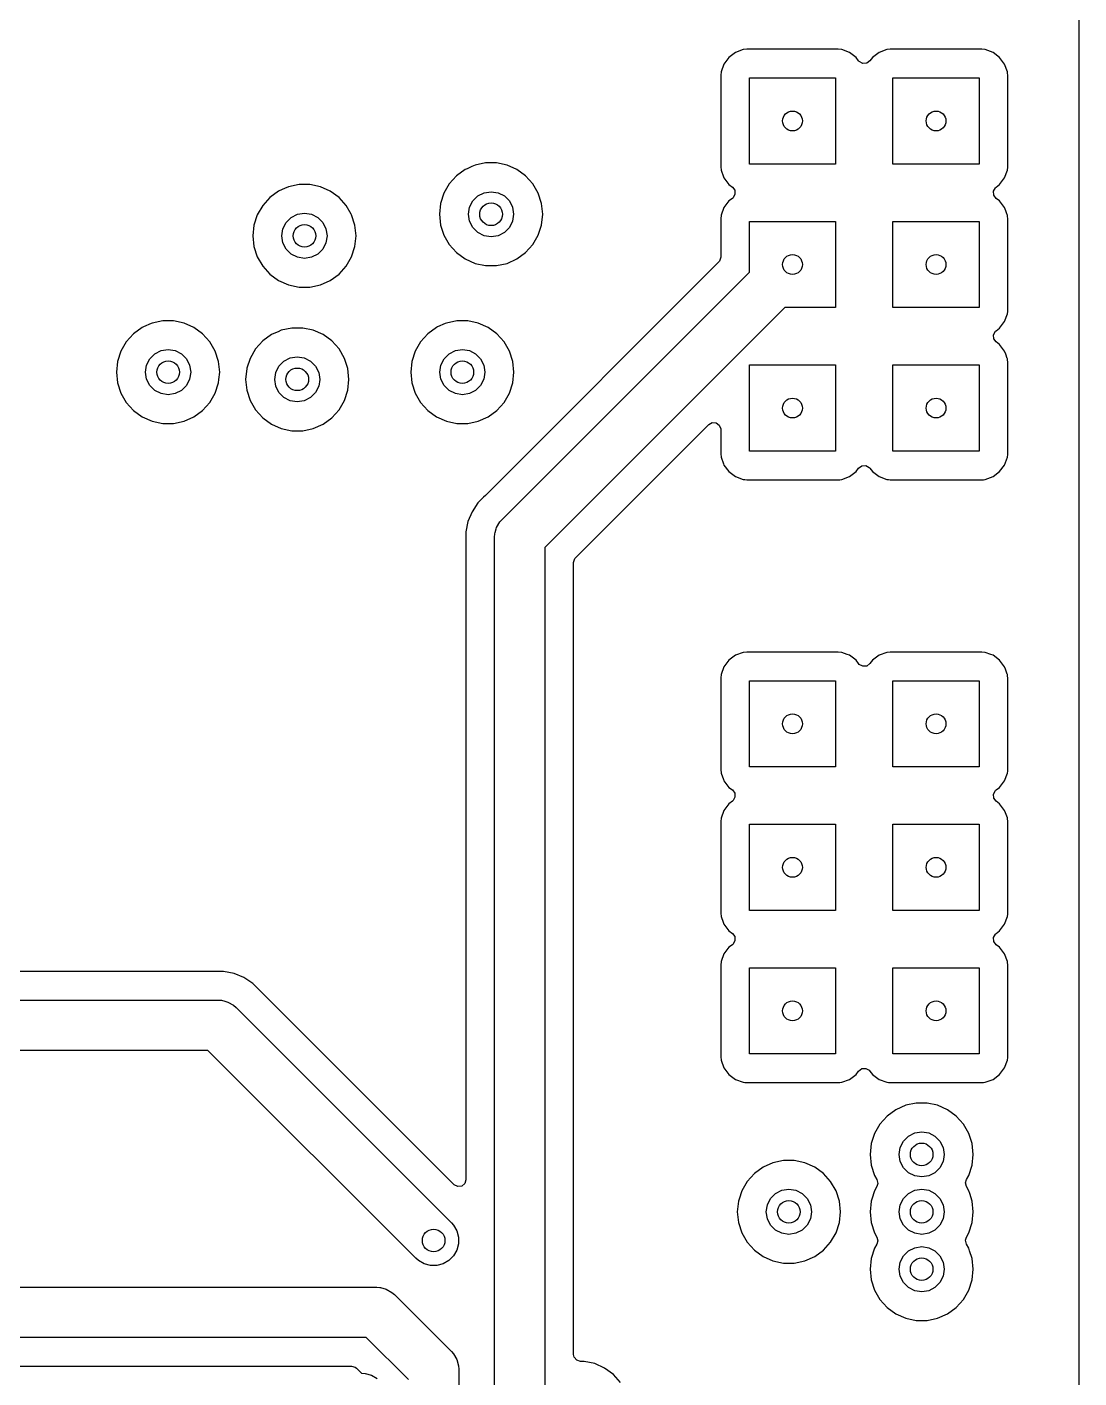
# Model space of a CAD drawing. Extents: x -2.18 to 1.8, y 0.44 to 2.81.
# Drawn here: x 1.067 to 1.8, y 1.269 to 2.21 of the extents above; entities that cross this region are included whole.
import ezdxf

# ---------------------------------------------------------------- set-up
doc = ezdxf.new("R2010")
doc.units = 0
doc.header["$MEASUREMENT"] = 0
doc.layers.add('BLACK', color=7, linetype='CONTINUOUS')

msp = doc.modelspace()

# ---------------------------------------------------------------- linework, layer by layer
at = {"layer": 'BLACK', "linetype": 'CONTINUOUS'}
for p, q in [((1.79959, 2.8097), (1.79959, 0.4403)), ((1.5657, 2.19476), (1.56031, 2.19275)), ((1.56808, 2.19502), (1.5657, 2.19476)), ((1.5657, 2.19476), (1.5657, 2.19476)), ((1.56809, 2.19502), (1.56808, 2.19502)), ((1.63191, 2.19502), (1.56809, 2.19502)), ((1.63192, 2.19502), (1.63191, 2.19502)), ((1.6343, 2.19476), (1.63192, 2.19502)), ((1.63969, 2.19275), (1.6343, 2.19476)), ((1.6657, 2.19476), (1.66031, 2.19275)), ((1.66808, 2.19502), (1.6657, 2.19476)), ((1.6657, 2.19476), (1.6657, 2.19476)), ((1.66809, 2.19502), (1.66808, 2.19502)), ((1.73191, 2.19502), (1.66809, 2.19502)), ((1.73192, 2.19502), (1.73191, 2.19502)), ((1.7343, 2.19476), (1.73192, 2.19502)), ((1.73969, 2.19275), (1.7343, 2.19476)), ((1.55225, 2.18469), (1.55024, 2.1793)), ((1.5557, 2.1893), (1.55225, 2.18469)), ((1.56031, 2.19275), (1.5557, 2.1893)), ((1.6443, 2.1893), (1.63969, 2.19275)), ((1.64609, 2.18691), (1.6443, 2.1893)), ((1.6443, 2.1893), (1.6443, 2.1893)), ((1.6443, 2.1893), (1.6443, 2.1893)), ((1.64655, 2.18638), (1.64609, 2.18691)), ((1.64896, 2.18507), (1.64655, 2.18638)), ((1.65171, 2.18526), (1.64896, 2.18507)), ((1.65391, 2.18691), (1.65171, 2.18526)), ((1.6557, 2.1893), (1.65391, 2.18691)), ((1.66031, 2.19275), (1.6557, 2.1893)), ((1.7443, 2.1893), (1.73969, 2.19275)), ((1.74775, 2.18469), (1.7443, 2.1893)), ((1.74976, 2.1793), (1.74775, 2.18469)), ((1.55024, 2.1793), (1.54998, 2.17692)), ((1.54998, 2.17692), (1.54998, 2.11308)), ((1.55024, 2.1793), (1.55024, 2.1793)), ((1.57, 2.115), (1.57, 2.175)), ((1.57, 2.175), (1.63, 2.175)), ((1.63, 2.175), (1.63, 2.115)), ((1.67, 2.115), (1.67, 2.175)), ((1.67, 2.175), (1.73, 2.175)), ((1.73, 2.175), (1.73, 2.115)), ((1.74987, 2.17832), (1.74976, 2.1793)), ((1.75002, 2.17692), (1.74987, 2.17832)), ((1.75002, 2.17691), (1.75002, 2.17692)), ((1.75002, 2.11309), (1.75002, 2.17691)), ((1.37202, 2.11115), (1.36593, 2.10673)), ((1.37332, 2.11173), (1.37202, 2.11115)), ((1.37668, 2.11322), (1.37332, 2.11173)), ((1.37889, 2.1142), (1.37668, 2.11322)), ((1.38624, 2.11577), (1.37889, 2.1142)), ((1.39376, 2.11577), (1.38624, 2.11577)), ((1.40111, 2.1142), (1.39376, 2.11577)), ((1.40798, 2.11115), (1.40111, 2.1142)), ((1.40111, 2.1142), (1.40111, 2.1142)), ((1.41407, 2.10673), (1.40798, 2.11115)), ((1.54998, 2.11308), (1.55024, 2.1107)), ((1.55024, 2.1107), (1.55024, 2.1107)), ((1.55024, 2.1107), (1.55194, 2.10614)), ((1.63, 2.115), (1.57, 2.115)), ((1.73, 2.115), (1.67, 2.115)), ((1.74775, 2.10531), (1.74976, 2.1107)), ((1.74976, 2.1107), (1.75, 2.11288)), ((1.75, 2.11288), (1.75002, 2.11308)), ((1.75002, 2.11308), (1.75002, 2.11309)), ((1.24889, 2.0992), (1.2461, 2.09796)), ((1.25624, 2.10077), (1.24889, 2.0992)), ((1.26376, 2.10077), (1.25624, 2.10077)), ((1.27111, 2.0992), (1.26376, 2.10077)), ((1.27798, 2.09615), (1.27111, 2.0992)), ((1.27111, 2.0992), (1.27111, 2.0992)), ((1.3609, 2.10114), (1.35714, 2.09463)), ((1.36593, 2.10673), (1.3609, 2.10114)), ((1.4191, 2.10114), (1.41407, 2.10673)), ((1.42286, 2.09463), (1.4191, 2.10114)), ((1.55194, 2.10614), (1.55225, 2.10531)), ((1.55225, 2.10531), (1.5557, 2.1007)), ((1.5557, 2.1007), (1.5557, 2.1007)), ((1.5557, 2.1007), (1.5557, 2.1007)), ((1.5557, 2.1007), (1.55809, 2.09891)), ((1.74191, 2.09891), (1.7443, 2.1007)), ((1.7443, 2.1007), (1.74775, 2.10531)), ((1.23593, 2.09173), (1.2309, 2.08614)), ((1.24202, 2.09615), (1.23593, 2.09173)), ((1.2424, 2.09632), (1.24202, 2.09615)), ((1.2461, 2.09796), (1.2424, 2.09632)), ((1.28407, 2.09173), (1.27798, 2.09615)), ((1.2891, 2.08614), (1.28407, 2.09173)), ((1.35714, 2.09463), (1.35483, 2.0875)), ((1.35714, 2.09463), (1.35714, 2.09463)), ((1.37726, 2.08926), (1.38074, 2.09274)), ((1.38074, 2.09274), (1.38513, 2.09498)), ((1.38513, 2.09498), (1.39, 2.09575)), ((1.39, 2.09575), (1.39487, 2.09498)), ((1.39487, 2.09498), (1.39926, 2.09274)), ((1.39926, 2.09274), (1.40274, 2.08926)), ((1.42518, 2.08748), (1.42286, 2.09463)), ((1.55809, 2.09109), (1.5557, 2.0893)), ((1.55809, 2.09891), (1.55974, 2.09671)), ((1.55862, 2.09155), (1.55809, 2.09109)), ((1.55993, 2.09396), (1.55862, 2.09155)), ((1.55974, 2.09671), (1.55993, 2.09396)), ((1.74007, 2.09604), (1.74138, 2.09845)), ((1.74026, 2.09329), (1.74007, 2.09604)), ((1.74191, 2.09109), (1.74026, 2.09329)), ((1.74138, 2.09845), (1.74191, 2.09891)), ((1.7443, 2.0893), (1.74191, 2.09109)), ((1.2309, 2.08614), (1.22714, 2.07963)), ((1.25513, 2.07998), (1.26, 2.08075)), ((1.26, 2.08075), (1.26487, 2.07998)), ((1.29264, 2.08), (1.2891, 2.08614)), ((1.35482, 2.08748), (1.35404, 2.08)), ((1.35483, 2.0875), (1.35482, 2.08748)), ((1.37425, 2.08), (1.37502, 2.08487)), ((1.37502, 2.08487), (1.37726, 2.08926)), ((1.40274, 2.08926), (1.40498, 2.08487)), ((1.40498, 2.08487), (1.40575, 2.08)), ((1.42596, 2.08), (1.42518, 2.08748)), ((1.55225, 2.08469), (1.55024, 2.0793)), ((1.5557, 2.0893), (1.55225, 2.08469)), ((1.74775, 2.08469), (1.7443, 2.0893)), ((1.74858, 2.08248), (1.74775, 2.08469)), ((1.74964, 2.07963), (1.74858, 2.08248)), ((1.22482, 2.07248), (1.22404, 2.065)), ((1.22714, 2.07963), (1.22482, 2.07248)), ((1.22482, 2.07248), (1.22482, 2.07248)), ((1.22714, 2.07963), (1.22714, 2.07963)), ((1.24502, 2.06987), (1.24726, 2.07426)), ((1.24726, 2.07426), (1.25074, 2.07774)), ((1.25074, 2.07774), (1.25513, 2.07998)), ((1.26487, 2.07998), (1.26926, 2.07774)), ((1.26926, 2.07774), (1.27274, 2.07426)), ((1.27274, 2.07426), (1.27498, 2.06987)), ((1.29286, 2.07963), (1.29264, 2.08)), ((1.29518, 2.07248), (1.29286, 2.07963)), ((1.29596, 2.065), (1.29518, 2.07248)), ((1.35404, 2.08), (1.35482, 2.07252)), ((1.35482, 2.07252), (1.35482, 2.07252)), ((1.35482, 2.07252), (1.35714, 2.06537)), ((1.37502, 2.07513), (1.37425, 2.08)), ((1.37726, 2.07074), (1.37502, 2.07513)), ((1.40498, 2.07513), (1.40274, 2.07074)), ((1.40575, 2.08), (1.40498, 2.07513)), ((1.42286, 2.06537), (1.42518, 2.07252)), ((1.42518, 2.07252), (1.42596, 2.08)), ((1.55024, 2.0793), (1.54998, 2.07692)), ((1.54998, 2.07692), (1.54998, 2.05006)), ((1.55024, 2.0793), (1.55024, 2.0793)), ((1.57, 2.03975), (1.57, 2.075)), ((1.57, 2.075), (1.63, 2.075)), ((1.63, 2.075), (1.63, 2.015)), ((1.67, 2.015), (1.67, 2.075)), ((1.67, 2.075), (1.73, 2.075)), ((1.73, 2.075), (1.73, 2.015)), ((1.74976, 2.0793), (1.74964, 2.07963)), ((1.74983, 2.07866), (1.74976, 2.0793)), ((1.75002, 2.07692), (1.74983, 2.07866)), ((1.75002, 2.07691), (1.75002, 2.07692)), ((1.75002, 2.01309), (1.75002, 2.07691)), ((1.22404, 2.065), (1.22482, 2.05752)), ((1.24425, 2.065), (1.24502, 2.06987)), ((1.24502, 2.06013), (1.24425, 2.065)), ((1.27498, 2.06987), (1.27575, 2.065)), ((1.27575, 2.065), (1.27498, 2.06013)), ((1.29518, 2.05752), (1.29596, 2.065)), ((1.35714, 2.06537), (1.35714, 2.06537)), ((1.35714, 2.06537), (1.3609, 2.05886)), ((1.38074, 2.06726), (1.37726, 2.07074)), ((1.38513, 2.06502), (1.38074, 2.06726)), ((1.39, 2.06425), (1.38513, 2.06502)), ((1.39487, 2.06502), (1.39, 2.06425)), ((1.39926, 2.06726), (1.39487, 2.06502)), ((1.40274, 2.07074), (1.39926, 2.06726)), ((1.4191, 2.05886), (1.42286, 2.06537)), ((1.22482, 2.05752), (1.22482, 2.05752)), ((1.22482, 2.05752), (1.22714, 2.05037)), ((1.24726, 2.05574), (1.24502, 2.06013)), ((1.25074, 2.05226), (1.24726, 2.05574)), ((1.25513, 2.05002), (1.25074, 2.05226)), ((1.26926, 2.05226), (1.26487, 2.05002)), ((1.27274, 2.05574), (1.26926, 2.05226)), ((1.27498, 2.06013), (1.27274, 2.05574)), ((1.29286, 2.05037), (1.29518, 2.05752)), ((1.3609, 2.05886), (1.36593, 2.05327)), ((1.36593, 2.05327), (1.37202, 2.04885)), ((1.40798, 2.04885), (1.41407, 2.05327)), ((1.41407, 2.05327), (1.4191, 2.05886)), ((1.22714, 2.05037), (1.22714, 2.05037)), ((1.22714, 2.05037), (1.2309, 2.04386)), ((1.2309, 2.04386), (1.23593, 2.03827)), ((1.26, 2.04925), (1.25513, 2.05002)), ((1.26487, 2.05002), (1.26, 2.04925)), ((1.28407, 2.03827), (1.2891, 2.04386)), ((1.2891, 2.04386), (1.29286, 2.05037)), ((1.37202, 2.04885), (1.37889, 2.0458)), ((1.37889, 2.0458), (1.38624, 2.04423)), ((1.54855, 2.04661), (1.38608, 1.88414)), ((1.38624, 2.04423), (1.39376, 2.04423)), ((1.39376, 2.04423), (1.40111, 2.0458)), ((1.40111, 2.0458), (1.40798, 2.04885)), ((1.54921, 2.04742), (1.54855, 2.04661)), ((1.54998, 2.05006), (1.54921, 2.04742)), ((1.23593, 2.03827), (1.24202, 2.03385)), ((1.24202, 2.03385), (1.24889, 2.0308)), ((1.27111, 2.0308), (1.27798, 2.03385)), ((1.27798, 2.03385), (1.28407, 2.03827)), ((1.39763, 1.86737), (1.57, 2.03975)), ((1.24889, 2.0308), (1.25624, 2.02923)), ((1.25624, 2.02923), (1.26376, 2.02923)), ((1.26376, 2.02923), (1.27111, 2.0308)), ((1.59475, 2.015), (1.4275, 1.84775)), ((1.63, 2.015), (1.59475, 2.015)), ((1.73, 2.015), (1.67, 2.015)), ((1.16124, 2.00577), (1.15389, 2.0042)), ((1.16876, 2.00577), (1.16124, 2.00577)), ((1.17611, 2.0042), (1.16876, 2.00577)), ((1.36624, 2.00577), (1.35889, 2.0042)), ((1.37376, 2.00577), (1.36624, 2.00577)), ((1.38111, 2.0042), (1.37376, 2.00577)), ((1.7443, 2.0007), (1.74775, 2.00531)), ((1.74775, 2.00531), (1.74976, 2.0107)), ((1.74976, 2.0107), (1.74993, 2.01227)), ((1.74993, 2.01227), (1.75002, 2.01308)), ((1.75002, 2.01308), (1.75002, 2.01309)), ((1.14093, 1.99673), (1.1359, 1.99114)), ((1.14702, 2.00115), (1.14093, 1.99673)), ((1.14779, 2.00149), (1.14702, 2.00115)), ((1.15311, 2.00386), (1.14779, 2.00149)), ((1.15389, 2.0042), (1.15311, 2.00386)), ((1.18298, 2.00115), (1.17611, 2.0042)), ((1.17611, 2.0042), (1.17611, 2.0042)), ((1.18907, 1.99673), (1.18298, 2.00115)), ((1.1941, 1.99114), (1.18907, 1.99673)), ((1.23702, 1.99615), (1.23093, 1.99173)), ((1.2375, 1.99636), (1.23702, 1.99615)), ((1.24165, 1.99821), (1.2375, 1.99636)), ((1.24389, 1.9992), (1.24165, 1.99821)), ((1.25124, 2.00077), (1.24389, 1.9992)), ((1.25876, 2.00077), (1.25124, 2.00077)), ((1.26611, 1.9992), (1.25876, 2.00077)), ((1.27298, 1.99615), (1.26611, 1.9992)), ((1.26611, 1.9992), (1.26611, 1.9992)), ((1.27907, 1.99173), (1.27298, 1.99615)), ((1.34593, 1.99673), (1.3409, 1.99114)), ((1.35202, 2.00115), (1.34593, 1.99673)), ((1.35279, 2.00149), (1.35202, 2.00115)), ((1.35811, 2.00386), (1.35279, 2.00149)), ((1.35889, 2.0042), (1.35811, 2.00386)), ((1.38798, 2.00115), (1.38111, 2.0042)), ((1.38111, 2.0042), (1.38111, 2.0042)), ((1.39407, 1.99673), (1.38798, 2.00115)), ((1.3991, 1.99114), (1.39407, 1.99673)), ((1.74007, 1.99604), (1.74138, 1.99845)), ((1.74026, 1.99329), (1.74007, 1.99604)), ((1.74138, 1.99845), (1.74191, 1.99891)), ((1.74191, 1.99891), (1.7443, 2.0007)), ((1.1359, 1.99114), (1.13214, 1.98463)), ((1.19786, 1.98463), (1.1941, 1.99114)), ((1.2259, 1.98614), (1.22214, 1.97963)), ((1.23093, 1.99173), (1.2259, 1.98614)), ((1.2841, 1.98614), (1.27907, 1.99173)), ((1.28786, 1.97963), (1.2841, 1.98614)), ((1.3409, 1.99114), (1.33714, 1.98463)), ((1.40286, 1.98463), (1.3991, 1.99114)), ((1.74191, 1.99109), (1.74026, 1.99329)), ((1.7443, 1.9893), (1.74191, 1.99109)), ((1.74775, 1.98469), (1.7443, 1.9893)), ((1.12982, 1.97748), (1.12904, 1.97)), ((1.13214, 1.98463), (1.12982, 1.97748)), ((1.12982, 1.97748), (1.12982, 1.97748)), ((1.13214, 1.98463), (1.13214, 1.98463)), ((1.15002, 1.97487), (1.15226, 1.97926)), ((1.15226, 1.97926), (1.15574, 1.98274)), ((1.15574, 1.98274), (1.16013, 1.98498)), ((1.16013, 1.98498), (1.165, 1.98575)), ((1.165, 1.98575), (1.16987, 1.98498)), ((1.16987, 1.98498), (1.17426, 1.98274)), ((1.17426, 1.98274), (1.17774, 1.97926)), ((1.17774, 1.97926), (1.17998, 1.97487)), ((1.20018, 1.97748), (1.19786, 1.98463)), ((1.20096, 1.97), (1.20018, 1.97748)), ((1.22214, 1.97963), (1.21996, 1.9729)), ((1.22214, 1.97963), (1.22214, 1.97963)), ((1.24226, 1.97426), (1.24574, 1.97774)), ((1.24574, 1.97774), (1.25013, 1.97998)), ((1.25013, 1.97998), (1.255, 1.98075)), ((1.255, 1.98075), (1.25987, 1.97998)), ((1.25987, 1.97998), (1.26426, 1.97774)), ((1.26426, 1.97774), (1.26774, 1.97426)), ((1.29018, 1.97248), (1.28786, 1.97963)), ((1.33482, 1.97748), (1.33404, 1.97)), ((1.33714, 1.98463), (1.33482, 1.97748)), ((1.33482, 1.97748), (1.33482, 1.97748)), ((1.33714, 1.98463), (1.33714, 1.98463)), ((1.35502, 1.97487), (1.35726, 1.97926)), ((1.35726, 1.97926), (1.36074, 1.98274)), ((1.36074, 1.98274), (1.36513, 1.98498)), ((1.36513, 1.98498), (1.37, 1.98575)), ((1.37, 1.98575), (1.37487, 1.98498)), ((1.37487, 1.98498), (1.37926, 1.98274)), ((1.37926, 1.98274), (1.38274, 1.97926)), ((1.38274, 1.97926), (1.38498, 1.97487)), ((1.40518, 1.97748), (1.40286, 1.98463)), ((1.40596, 1.97), (1.40518, 1.97748)), ((1.74858, 1.98248), (1.74775, 1.98469)), ((1.74964, 1.97963), (1.74858, 1.98248)), ((1.74976, 1.9793), (1.74964, 1.97963)), ((1.74983, 1.97865), (1.74976, 1.9793)), ((1.75002, 1.97692), (1.74983, 1.97865)), ((1.75002, 1.97691), (1.75002, 1.97692)), ((1.75002, 1.91309), (1.75002, 1.97691)), ((1.12904, 1.97), (1.12982, 1.96252)), ((1.14925, 1.97), (1.15002, 1.97487)), ((1.15002, 1.96513), (1.14925, 1.97)), ((1.17998, 1.97487), (1.18075, 1.97)), ((1.18075, 1.97), (1.17998, 1.96513)), ((1.20044, 1.965), (1.20096, 1.97)), ((1.21982, 1.97248), (1.21904, 1.965)), ((1.21996, 1.9729), (1.21982, 1.97248)), ((1.23925, 1.965), (1.24002, 1.96987)), ((1.24002, 1.96987), (1.24226, 1.97426)), ((1.26774, 1.97426), (1.26998, 1.96987)), ((1.26998, 1.96987), (1.27075, 1.965)), ((1.29044, 1.97), (1.29018, 1.97248)), ((1.29096, 1.965), (1.29044, 1.97)), ((1.33404, 1.97), (1.33482, 1.96252)), ((1.35425, 1.97), (1.35502, 1.97487)), ((1.35502, 1.96513), (1.35425, 1.97)), ((1.38498, 1.97487), (1.38575, 1.97)), ((1.38575, 1.97), (1.38498, 1.96513)), ((1.40518, 1.96252), (1.40596, 1.97)), ((1.57, 1.915), (1.57, 1.975)), ((1.57, 1.975), (1.63, 1.975)), ((1.63, 1.975), (1.63, 1.915)), ((1.67, 1.915), (1.67, 1.975)), ((1.67, 1.975), (1.73, 1.975)), ((1.73, 1.975), (1.73, 1.915)), ((1.12982, 1.96252), (1.12982, 1.96252)), ((1.12982, 1.96252), (1.13214, 1.95537)), ((1.15226, 1.96074), (1.15002, 1.96513)), ((1.15574, 1.95726), (1.15226, 1.96074)), ((1.17774, 1.96074), (1.17426, 1.95726)), ((1.17998, 1.96513), (1.17774, 1.96074)), ((1.19786, 1.95537), (1.20018, 1.96252)), ((1.20018, 1.96252), (1.20044, 1.965)), ((1.21904, 1.965), (1.21982, 1.95752)), ((1.24002, 1.96013), (1.23925, 1.965)), ((1.24226, 1.95574), (1.24002, 1.96013)), ((1.26998, 1.96013), (1.26774, 1.95574)), ((1.27075, 1.965), (1.26998, 1.96013)), ((1.29018, 1.95752), (1.29096, 1.965)), ((1.33482, 1.96252), (1.33482, 1.96252)), ((1.33482, 1.96252), (1.33714, 1.95537)), ((1.35726, 1.96074), (1.35502, 1.96513)), ((1.36074, 1.95726), (1.35726, 1.96074)), ((1.38274, 1.96074), (1.37926, 1.95726)), ((1.38498, 1.96513), (1.38274, 1.96074)), ((1.40286, 1.95537), (1.40518, 1.96252)), ((1.13214, 1.95537), (1.13214, 1.95537)), ((1.13214, 1.95537), (1.1359, 1.94886)), ((1.1359, 1.94886), (1.14093, 1.94327)), ((1.16013, 1.95502), (1.15574, 1.95726)), ((1.165, 1.95425), (1.16013, 1.95502)), ((1.16987, 1.95502), (1.165, 1.95425)), ((1.17426, 1.95726), (1.16987, 1.95502)), ((1.18907, 1.94327), (1.1941, 1.94886)), ((1.1941, 1.94886), (1.19786, 1.95537)), ((1.21982, 1.95752), (1.21982, 1.95752)), ((1.21982, 1.95752), (1.22214, 1.95037)), ((1.22214, 1.95037), (1.22214, 1.95037)), ((1.22214, 1.95037), (1.2259, 1.94386)), ((1.24574, 1.95226), (1.24226, 1.95574)), ((1.25013, 1.95002), (1.24574, 1.95226)), ((1.255, 1.94925), (1.25013, 1.95002)), ((1.25987, 1.95002), (1.255, 1.94925)), ((1.26426, 1.95226), (1.25987, 1.95002)), ((1.26774, 1.95574), (1.26426, 1.95226)), ((1.2841, 1.94386), (1.28786, 1.95037)), ((1.28786, 1.95037), (1.29018, 1.95752)), ((1.33714, 1.95537), (1.33714, 1.95537)), ((1.33714, 1.95537), (1.3409, 1.94886)), ((1.3409, 1.94886), (1.34593, 1.94327)), ((1.36513, 1.95502), (1.36074, 1.95726)), ((1.37, 1.95425), (1.36513, 1.95502)), ((1.37487, 1.95502), (1.37, 1.95425)), ((1.37926, 1.95726), (1.37487, 1.95502)), ((1.39407, 1.94327), (1.3991, 1.94886)), ((1.3991, 1.94886), (1.40286, 1.95537)), ((1.14093, 1.94327), (1.14702, 1.93885)), ((1.18298, 1.93885), (1.18907, 1.94327)), ((1.2259, 1.94386), (1.23093, 1.93827)), ((1.27907, 1.93827), (1.2841, 1.94386)), ((1.34593, 1.94327), (1.35202, 1.93885)), ((1.38798, 1.93885), (1.39407, 1.94327)), ((1.14702, 1.93885), (1.15389, 1.9358)), ((1.15389, 1.9358), (1.16124, 1.93423)), ((1.16124, 1.93423), (1.16876, 1.93423)), ((1.16876, 1.93423), (1.17611, 1.9358)), ((1.17611, 1.9358), (1.18298, 1.93885)), ((1.23093, 1.93827), (1.23702, 1.93385)), ((1.23702, 1.93385), (1.24389, 1.9308)), ((1.24389, 1.9308), (1.25124, 1.92923)), ((1.25876, 1.92923), (1.26611, 1.9308)), ((1.26611, 1.9308), (1.27298, 1.93385)), ((1.27298, 1.93385), (1.27907, 1.93827)), ((1.35202, 1.93885), (1.35889, 1.9358)), ((1.35889, 1.9358), (1.36624, 1.93423)), ((1.36624, 1.93423), (1.37376, 1.93423)), ((1.37376, 1.93423), (1.38111, 1.9358)), ((1.38111, 1.9358), (1.38798, 1.93885)), ((1.44895, 1.84089), (1.54165, 1.93359)), ((1.54165, 1.93359), (1.54406, 1.9349)), ((1.54406, 1.9349), (1.5468, 1.93471)), ((1.5468, 1.93471), (1.54901, 1.93306)), ((1.54901, 1.93306), (1.54997, 1.93048)), ((1.54997, 1.93048), (1.54998, 1.93013)), ((1.54998, 1.93013), (1.54998, 1.91308)), ((1.25124, 1.92923), (1.25876, 1.92923)), ((1.54998, 1.91308), (1.55024, 1.9107)), ((1.63, 1.915), (1.57, 1.915)), ((1.73, 1.915), (1.67, 1.915)), ((1.74976, 1.9107), (1.74996, 1.91256)), ((1.74996, 1.91256), (1.75002, 1.91308)), ((1.75002, 1.91308), (1.75002, 1.91309)), ((1.55024, 1.9107), (1.55024, 1.9107)), ((1.55024, 1.9107), (1.55194, 1.90614)), ((1.55194, 1.90614), (1.55225, 1.90531)), ((1.55225, 1.90531), (1.5557, 1.9007)), ((1.6443, 1.9007), (1.64609, 1.90309)), ((1.64609, 1.90309), (1.64829, 1.90474)), ((1.64829, 1.90474), (1.65104, 1.90493)), ((1.65104, 1.90493), (1.65345, 1.90362)), ((1.65345, 1.90362), (1.65391, 1.90309)), ((1.65391, 1.90309), (1.6557, 1.9007)), ((1.7443, 1.9007), (1.74775, 1.90531)), ((1.74775, 1.90531), (1.74976, 1.9107)), ((1.5557, 1.9007), (1.56031, 1.89725)), ((1.56031, 1.89725), (1.5657, 1.89524)), ((1.5657, 1.89524), (1.56677, 1.89512)), ((1.56677, 1.89512), (1.56808, 1.89498)), ((1.56808, 1.89498), (1.56809, 1.89498)), ((1.56809, 1.89498), (1.63191, 1.89498)), ((1.63191, 1.89498), (1.63192, 1.89498)), ((1.63192, 1.89498), (1.63298, 1.89509)), ((1.63298, 1.89509), (1.6343, 1.89524)), ((1.6343, 1.89524), (1.63969, 1.89725)), ((1.63969, 1.89725), (1.6443, 1.9007)), ((1.6557, 1.9007), (1.66031, 1.89725)), ((1.66031, 1.89725), (1.6657, 1.89524)), ((1.6657, 1.89524), (1.66677, 1.89512)), ((1.66677, 1.89512), (1.66808, 1.89498)), ((1.66808, 1.89498), (1.66809, 1.89498)), ((1.66809, 1.89498), (1.73191, 1.89498)), ((1.73191, 1.89498), (1.73192, 1.89498)), ((1.73192, 1.89498), (1.73298, 1.89509)), ((1.73298, 1.89509), (1.7343, 1.89524)), ((1.7343, 1.89524), (1.73969, 1.89725)), ((1.73969, 1.89725), (1.7443, 1.9007)), ((1.38475, 1.88281), (1.38086, 1.87892)), ((1.38608, 1.88414), (1.38475, 1.88281)), ((1.38086, 1.87892), (1.37675, 1.87277)), ((1.37392, 1.86594), (1.37248, 1.8587)), ((1.37675, 1.87277), (1.37392, 1.86594)), ((1.37392, 1.86594), (1.37392, 1.86594)), ((1.37675, 1.87277), (1.37675, 1.87277)), ((1.39383, 1.8617), (1.39612, 1.86565)), ((1.39612, 1.86565), (1.39763, 1.86737)), ((1.39612, 1.86565), (1.39612, 1.86565)), ((1.37248, 1.8587), (1.37248, 1.40737)), ((1.3925, 1.855), (1.39265, 1.85728)), ((1.3925, 0.60225), (1.3925, 1.855)), ((1.39265, 1.85728), (1.39291, 1.85827)), ((1.39291, 1.85827), (1.39359, 1.8608)), ((1.39359, 1.8608), (1.39383, 1.8617)), ((1.4275, 1.84775), (1.4275, 0.595)), ((1.44752, 1.83744), (1.44829, 1.84008)), ((1.44752, 1.75692), (1.44752, 1.83744)), ((1.44829, 1.84008), (1.44895, 1.84089)), ((1.56031, 1.77275), (1.5557, 1.7693)), ((1.5657, 1.77476), (1.56031, 1.77275)), ((1.56808, 1.77502), (1.5657, 1.77476)), ((1.5657, 1.77476), (1.5657, 1.77476)), ((1.56809, 1.77502), (1.56808, 1.77502)), ((1.63191, 1.77502), (1.56809, 1.77502)), ((1.63192, 1.77502), (1.63191, 1.77502)), ((1.6343, 1.77476), (1.63192, 1.77502)), ((1.6381, 1.77334), (1.6343, 1.77476)), ((1.63969, 1.77275), (1.6381, 1.77334)), ((1.6443, 1.7693), (1.63969, 1.77275)), ((1.66031, 1.77275), (1.6557, 1.7693)), ((1.6657, 1.77476), (1.66031, 1.77275)), ((1.66808, 1.77502), (1.6657, 1.77476)), ((1.6657, 1.77476), (1.6657, 1.77476)), ((1.66809, 1.77502), (1.66808, 1.77502)), ((1.73191, 1.77502), (1.66809, 1.77502)), ((1.73192, 1.77502), (1.73191, 1.77502)), ((1.7343, 1.77476), (1.73192, 1.77502)), ((1.7381, 1.77334), (1.7343, 1.77476)), ((1.73969, 1.77275), (1.7381, 1.77334)), ((1.7443, 1.7693), (1.73969, 1.77275)), ((1.55225, 1.76469), (1.55024, 1.7593)), ((1.5557, 1.7693), (1.55225, 1.76469)), ((1.64609, 1.76691), (1.6443, 1.7693)), ((1.6443, 1.7693), (1.6443, 1.7693)), ((1.6443, 1.7693), (1.6443, 1.7693)), ((1.64655, 1.76638), (1.64609, 1.76691)), ((1.64896, 1.76507), (1.64655, 1.76638)), ((1.65171, 1.76526), (1.64896, 1.76507)), ((1.65391, 1.76691), (1.65171, 1.76526)), ((1.6557, 1.7693), (1.65391, 1.76691)), ((1.74775, 1.76469), (1.7443, 1.7693)), ((1.74838, 1.763), (1.74775, 1.76469)), ((1.74964, 1.75963), (1.74838, 1.763)), ((1.44752, 1.425), (1.44752, 1.75692)), ((1.55024, 1.7593), (1.54998, 1.75692)), ((1.54998, 1.75692), (1.54998, 1.69308)), ((1.55024, 1.7593), (1.55024, 1.7593)), ((1.57, 1.695), (1.57, 1.755)), ((1.57, 1.755), (1.63, 1.755)), ((1.63, 1.755), (1.63, 1.695)), ((1.67, 1.695), (1.67, 1.755)), ((1.67, 1.755), (1.73, 1.755)), ((1.73, 1.755), (1.73, 1.695)), ((1.74976, 1.7593), (1.74964, 1.75963)), ((1.74989, 1.75814), (1.74976, 1.7593)), ((1.75002, 1.75692), (1.74989, 1.75814)), ((1.75002, 1.75691), (1.75002, 1.75692)), ((1.75002, 1.69309), (1.75002, 1.75691)), ((1.63, 1.695), (1.57, 1.695)), ((1.73, 1.695), (1.67, 1.695)), ((1.54998, 1.69308), (1.55024, 1.6907)), ((1.55024, 1.6907), (1.55024, 1.6907)), ((1.55024, 1.6907), (1.55194, 1.68614)), ((1.55194, 1.68614), (1.55225, 1.68531)), ((1.55225, 1.68531), (1.5557, 1.6807)), ((1.7443, 1.6807), (1.74775, 1.68531)), ((1.74775, 1.68531), (1.74976, 1.6907)), ((1.74976, 1.6907), (1.74991, 1.69202)), ((1.74991, 1.69202), (1.75002, 1.69308)), ((1.75002, 1.69308), (1.75002, 1.69309)), ((1.5557, 1.6807), (1.5557, 1.6807)), ((1.5557, 1.6807), (1.5557, 1.6807)), ((1.5557, 1.6807), (1.55809, 1.67891)), ((1.55809, 1.67891), (1.55974, 1.67671)), ((1.55974, 1.67671), (1.55993, 1.67396)), ((1.74007, 1.67604), (1.74138, 1.67845)), ((1.74026, 1.67329), (1.74007, 1.67604)), ((1.74138, 1.67845), (1.74191, 1.67891)), ((1.74191, 1.67891), (1.7443, 1.6807)), ((1.5557, 1.6693), (1.55225, 1.66469)), ((1.55809, 1.67109), (1.5557, 1.6693)), ((1.55862, 1.67155), (1.55809, 1.67109)), ((1.55993, 1.67396), (1.55862, 1.67155)), ((1.74191, 1.67109), (1.74026, 1.67329)), ((1.7443, 1.6693), (1.74191, 1.67109)), ((1.74775, 1.66469), (1.7443, 1.6693)), ((1.55024, 1.6593), (1.54998, 1.65692)), ((1.54998, 1.65692), (1.54998, 1.59308)), ((1.55225, 1.66469), (1.55024, 1.6593)), ((1.55024, 1.6593), (1.55024, 1.6593)), ((1.74838, 1.66301), (1.74775, 1.66469)), ((1.74969, 1.6595), (1.74838, 1.66301)), ((1.74976, 1.6593), (1.74969, 1.6595)), ((1.7498, 1.65893), (1.74976, 1.6593)), ((1.75002, 1.65692), (1.7498, 1.65893)), ((1.75002, 1.65691), (1.75002, 1.65692)), ((1.75002, 1.59309), (1.75002, 1.65691)), ((1.57, 1.595), (1.57, 1.655)), ((1.57, 1.655), (1.63, 1.655)), ((1.63, 1.655), (1.63, 1.595)), ((1.67, 1.595), (1.67, 1.655)), ((1.67, 1.655), (1.73, 1.655)), ((1.73, 1.655), (1.73, 1.595)), ((1.54998, 1.59308), (1.55024, 1.5907)), ((1.63, 1.595), (1.57, 1.595)), ((1.73, 1.595), (1.67, 1.595)), ((1.74976, 1.5907), (1.74995, 1.59248)), ((1.74995, 1.59248), (1.75002, 1.59308)), ((1.75002, 1.59308), (1.75002, 1.59309)), ((1.55024, 1.5907), (1.55024, 1.5907)), ((1.55024, 1.5907), (1.55172, 1.58672)), ((1.55172, 1.58672), (1.55225, 1.58531)), ((1.55225, 1.58531), (1.5557, 1.5807)), ((1.7443, 1.5807), (1.74775, 1.58531)), ((1.74775, 1.58531), (1.74976, 1.5907)), ((1.5557, 1.5807), (1.5557, 1.5807)), ((1.5557, 1.5807), (1.5557, 1.5807)), ((1.5557, 1.5807), (1.55809, 1.57891)), ((1.55809, 1.57891), (1.55974, 1.57671)), ((1.55993, 1.57396), (1.55862, 1.57155)), ((1.55974, 1.57671), (1.55993, 1.57396)), ((1.74007, 1.57604), (1.74138, 1.57845)), ((1.74026, 1.57329), (1.74007, 1.57604)), ((1.74191, 1.57109), (1.74026, 1.57329)), ((1.74138, 1.57845), (1.74191, 1.57891)), ((1.74191, 1.57891), (1.7443, 1.5807)), ((1.55225, 1.56469), (1.55024, 1.5593)), ((1.5557, 1.5693), (1.55225, 1.56469)), ((1.55809, 1.57109), (1.5557, 1.5693)), ((1.55862, 1.57155), (1.55809, 1.57109)), ((1.7443, 1.5693), (1.74191, 1.57109)), ((1.74775, 1.56469), (1.7443, 1.5693)), ((1.74976, 1.5593), (1.74775, 1.56469)), ((1.55024, 1.5593), (1.54998, 1.55692)), ((1.54998, 1.55692), (1.54998, 1.49308)), ((1.55024, 1.5593), (1.55024, 1.5593)), ((1.57, 1.495), (1.57, 1.555)), ((1.57, 1.555), (1.63, 1.555)), ((1.63, 1.555), (1.63, 1.495)), ((1.67, 1.495), (1.67, 1.555)), ((1.67, 1.555), (1.73, 1.555)), ((1.73, 1.555), (1.73, 1.495)), ((1.74981, 1.55886), (1.74976, 1.5593)), ((1.75002, 1.55692), (1.74981, 1.55886)), ((1.75002, 1.55691), (1.75002, 1.55692)), ((1.75002, 1.49309), (1.75002, 1.55691)), ((1.2037, 1.55252), (0.97172, 1.55252)), ((1.21094, 1.55108), (1.2037, 1.55252)), ((1.2037, 1.55252), (1.2037, 1.55252)), ((1.21777, 1.54825), (1.21094, 1.55108)), ((1.21094, 1.55108), (1.21094, 1.55108)), ((1.22392, 1.54414), (1.21777, 1.54825)), ((1.21777, 1.54825), (1.21777, 1.54825)), ((1.36415, 1.40391), (1.22392, 1.54414)), ((1.22392, 1.54414), (1.22392, 1.54414)), ((0.83917, 1.5325), (1.2, 1.5325)), ((1.2, 1.5325), (1.20228, 1.53235)), ((1.20228, 1.53235), (1.20228, 1.53235)), ((1.20228, 1.53235), (1.20449, 1.53176)), ((1.20449, 1.53176), (1.2067, 1.53117)), ((1.2067, 1.53117), (1.21065, 1.52888)), ((1.21065, 1.52888), (1.21065, 1.52888)), ((1.21065, 1.52888), (1.21237, 1.52737)), ((1.21237, 1.52737), (1.36237, 1.37737)), ((1.19275, 1.4975), (0.83192, 1.4975)), ((1.33763, 1.35263), (1.19275, 1.4975)), ((1.54998, 1.49308), (1.55024, 1.4907)), ((1.55024, 1.4907), (1.55024, 1.4907)), ((1.55024, 1.4907), (1.55225, 1.48531)), ((1.63, 1.495), (1.57, 1.495)), ((1.73, 1.495), (1.67, 1.495)), ((1.74775, 1.48531), (1.74976, 1.4907)), ((1.74976, 1.4907), (1.74995, 1.49248)), ((1.74995, 1.49248), (1.75002, 1.49308)), ((1.75002, 1.49308), (1.75002, 1.49309)), ((1.55225, 1.48531), (1.5557, 1.4807)), ((1.5557, 1.4807), (1.56031, 1.47725)), ((1.63969, 1.47725), (1.6443, 1.4807)), ((1.6443, 1.4807), (1.64609, 1.48309)), ((1.64609, 1.48309), (1.64829, 1.48474)), ((1.64829, 1.48474), (1.65104, 1.48493)), ((1.65104, 1.48493), (1.65345, 1.48362)), ((1.65345, 1.48362), (1.65391, 1.48309)), ((1.65391, 1.48309), (1.6557, 1.4807)), ((1.6557, 1.4807), (1.66031, 1.47725)), ((1.73969, 1.47725), (1.7443, 1.4807)), ((1.7443, 1.4807), (1.74775, 1.48531)), ((1.56031, 1.47725), (1.5657, 1.47524)), ((1.5657, 1.47524), (1.56677, 1.47512)), ((1.56677, 1.47512), (1.56808, 1.47498)), ((1.56808, 1.47498), (1.56809, 1.47498)), ((1.56809, 1.47498), (1.63191, 1.47498)), ((1.63191, 1.47498), (1.63192, 1.47498)), ((1.63192, 1.47498), (1.63298, 1.47509)), ((1.63298, 1.47509), (1.6343, 1.47524)), ((1.6343, 1.47524), (1.63969, 1.47725)), ((1.66031, 1.47725), (1.6657, 1.47524)), ((1.6657, 1.47524), (1.66677, 1.47512)), ((1.66677, 1.47512), (1.66808, 1.47498)), ((1.66808, 1.47498), (1.66809, 1.47498)), ((1.66809, 1.47498), (1.73191, 1.47498)), ((1.73191, 1.47498), (1.73192, 1.47498)), ((1.73192, 1.47498), (1.73298, 1.47509)), ((1.73298, 1.47509), (1.7343, 1.47524)), ((1.7343, 1.47524), (1.73969, 1.47725)), ((1.67889, 1.4592), (1.67202, 1.45615)), ((1.68624, 1.46077), (1.67889, 1.4592)), ((1.69376, 1.46077), (1.68624, 1.46077)), ((1.70111, 1.4592), (1.69376, 1.46077)), ((1.70798, 1.45615), (1.70111, 1.4592)), ((1.70111, 1.4592), (1.70111, 1.4592)), ((1.66593, 1.45173), (1.6609, 1.44614)), ((1.67202, 1.45615), (1.66593, 1.45173)), ((1.71407, 1.45173), (1.70798, 1.45615)), ((1.7191, 1.44614), (1.71407, 1.45173)), ((1.6609, 1.44614), (1.65714, 1.43963)), ((1.68513, 1.43998), (1.69, 1.44075)), ((1.69, 1.44075), (1.69487, 1.43998)), ((1.72286, 1.43963), (1.7191, 1.44614)), ((1.65482, 1.43248), (1.65404, 1.425)), ((1.65714, 1.43963), (1.65482, 1.43248)), ((1.65482, 1.43248), (1.65482, 1.43248)), ((1.65714, 1.43963), (1.65714, 1.43963)), ((1.67502, 1.42987), (1.67726, 1.43426)), ((1.67726, 1.43426), (1.68074, 1.43774)), ((1.68074, 1.43774), (1.68513, 1.43998)), ((1.69487, 1.43998), (1.69926, 1.43774)), ((1.69926, 1.43774), (1.70274, 1.43426)), ((1.70274, 1.43426), (1.70498, 1.42987)), ((1.72518, 1.43248), (1.72286, 1.43963)), ((1.72596, 1.425), (1.72518, 1.43248)), ((1.44752, 1.385), (1.44752, 1.425)), ((1.65404, 1.425), (1.65482, 1.41752)), ((1.67425, 1.425), (1.67502, 1.42987)), ((1.67502, 1.42013), (1.67425, 1.425)), ((1.70498, 1.42987), (1.70575, 1.425)), ((1.70575, 1.425), (1.70498, 1.42013)), ((1.72518, 1.41752), (1.72596, 1.425)), ((1.5795, 1.41615), (1.57342, 1.41173)), ((1.58637, 1.4192), (1.5795, 1.41615)), ((1.59372, 1.42077), (1.58637, 1.4192)), ((1.60124, 1.42077), (1.59372, 1.42077)), ((1.60859, 1.4192), (1.60124, 1.42077)), ((1.61546, 1.41615), (1.60859, 1.4192)), ((1.60859, 1.4192), (1.60859, 1.4192)), ((1.62155, 1.41173), (1.61546, 1.41615)), ((1.65482, 1.41752), (1.65482, 1.41752)), ((1.65482, 1.41752), (1.65714, 1.41037)), ((1.67726, 1.41574), (1.67502, 1.42013)), ((1.68074, 1.41226), (1.67726, 1.41574)), ((1.68513, 1.41002), (1.68074, 1.41226)), ((1.69926, 1.41226), (1.69487, 1.41002)), ((1.70274, 1.41574), (1.69926, 1.41226)), ((1.70498, 1.42013), (1.70274, 1.41574)), ((1.72286, 1.41037), (1.72518, 1.41752)), ((1.3644, 1.40368), (1.36415, 1.40391)), ((1.3669, 1.40253), (1.3644, 1.40368)), ((1.36963, 1.40293), (1.3669, 1.40253)), ((1.37171, 1.40473), (1.36963, 1.40293)), ((1.37248, 1.40737), (1.37171, 1.40473)), ((1.56838, 1.40614), (1.56462, 1.39963)), ((1.57342, 1.41173), (1.56838, 1.40614)), ((1.62658, 1.40614), (1.62155, 1.41173)), ((1.63034, 1.39963), (1.62658, 1.40614)), ((1.65714, 1.41037), (1.65714, 1.41037)), ((1.65714, 1.41037), (1.65884, 1.40744)), ((1.65884, 1.40256), (1.65714, 1.39963)), ((1.65884, 1.40744), (1.65949, 1.40477)), ((1.65949, 1.40477), (1.65884, 1.40256)), ((1.69, 1.40925), (1.68513, 1.41002)), ((1.69487, 1.41002), (1.69, 1.40925)), ((1.72051, 1.40523), (1.72116, 1.40744)), ((1.72116, 1.40256), (1.72051, 1.40523)), ((1.72116, 1.40744), (1.72286, 1.41037)), ((1.72286, 1.39963), (1.72116, 1.40256)), ((1.56275, 1.39385), (1.5623, 1.39248)), ((1.56462, 1.39963), (1.56275, 1.39385)), ((1.56462, 1.39963), (1.56462, 1.39963)), ((1.5825, 1.38987), (1.58474, 1.39426)), ((1.58474, 1.39426), (1.58822, 1.39774)), ((1.58822, 1.39774), (1.59261, 1.39998)), ((1.59261, 1.39998), (1.59748, 1.40075)), ((1.59748, 1.40075), (1.60235, 1.39998)), ((1.60235, 1.39998), (1.60674, 1.39774)), ((1.60674, 1.39774), (1.61022, 1.39426)), ((1.61022, 1.39426), (1.61246, 1.38987)), ((1.63266, 1.39248), (1.63034, 1.39963)), ((1.65527, 1.39385), (1.65482, 1.39248)), ((1.65714, 1.39963), (1.65527, 1.39385)), ((1.65714, 1.39963), (1.65714, 1.39963)), ((1.67502, 1.38987), (1.67726, 1.39426)), ((1.67726, 1.39426), (1.68074, 1.39774)), ((1.68074, 1.39774), (1.68513, 1.39998)), ((1.68513, 1.39998), (1.69, 1.40075)), ((1.69, 1.40075), (1.69487, 1.39998)), ((1.69487, 1.39998), (1.69926, 1.39774)), ((1.69926, 1.39774), (1.70274, 1.39426)), ((1.70274, 1.39426), (1.70498, 1.38987)), ((1.7235, 1.39764), (1.72286, 1.39963)), ((1.72286, 1.39963), (1.72286, 1.39963)), ((1.72518, 1.39248), (1.7235, 1.39764)), ((1.44752, 1.28565), (1.44752, 1.385)), ((1.5623, 1.39248), (1.56152, 1.385)), ((1.56152, 1.385), (1.5623, 1.37752)), ((1.58173, 1.385), (1.5825, 1.38987)), ((1.5825, 1.38013), (1.58173, 1.385)), ((1.61246, 1.38987), (1.61323, 1.385)), ((1.61323, 1.385), (1.61246, 1.38013)), ((1.63345, 1.385), (1.63266, 1.39248)), ((1.63266, 1.37752), (1.63345, 1.385)), ((1.65482, 1.39248), (1.65404, 1.385)), ((1.65404, 1.385), (1.65482, 1.37752)), ((1.67425, 1.385), (1.67502, 1.38987)), ((1.67502, 1.38013), (1.67425, 1.385)), ((1.70498, 1.38987), (1.70575, 1.385)), ((1.70575, 1.385), (1.70498, 1.38013)), ((1.72596, 1.385), (1.72518, 1.39248)), ((1.72518, 1.37752), (1.72596, 1.385)), ((1.36237, 1.37737), (1.36388, 1.37565)), ((1.36388, 1.37565), (1.36617, 1.3717)), ((1.5623, 1.37752), (1.5623, 1.37752)), ((1.5623, 1.37752), (1.56462, 1.37037)), ((1.58474, 1.37574), (1.5825, 1.38013)), ((1.58822, 1.37226), (1.58474, 1.37574)), ((1.61022, 1.37574), (1.60674, 1.37226)), ((1.61246, 1.38013), (1.61022, 1.37574)), ((1.63034, 1.37037), (1.63266, 1.37752)), ((1.65482, 1.37752), (1.65482, 1.37752)), ((1.65482, 1.37752), (1.65714, 1.37037)), ((1.67726, 1.37574), (1.67502, 1.38013)), ((1.68074, 1.37226), (1.67726, 1.37574)), ((1.70274, 1.37574), (1.69926, 1.37226)), ((1.70498, 1.38013), (1.70274, 1.37574)), ((1.72286, 1.37037), (1.72518, 1.37752)), ((1.36617, 1.3717), (1.36735, 1.36728)), ((1.36735, 1.36728), (1.36735, 1.36272)), ((1.56462, 1.37037), (1.56462, 1.37037)), ((1.56462, 1.37037), (1.56462, 1.37037)), ((1.56462, 1.37037), (1.56838, 1.36386)), ((1.59261, 1.37002), (1.58822, 1.37226)), ((1.59748, 1.36925), (1.59261, 1.37002)), ((1.60235, 1.37002), (1.59748, 1.36925)), ((1.60674, 1.37226), (1.60235, 1.37002)), ((1.62658, 1.36386), (1.63034, 1.37037)), ((1.65714, 1.37037), (1.65714, 1.37037)), ((1.65714, 1.37037), (1.65884, 1.36744)), ((1.65884, 1.36744), (1.65949, 1.36477)), ((1.68513, 1.37002), (1.68074, 1.37226)), ((1.69, 1.36925), (1.68513, 1.37002)), ((1.69487, 1.37002), (1.69, 1.36925)), ((1.69926, 1.37226), (1.69487, 1.37002)), ((1.72051, 1.36523), (1.72116, 1.36744)), ((1.72116, 1.36256), (1.72051, 1.36523)), ((1.72116, 1.36744), (1.72286, 1.37037)), ((1.36617, 1.3583), (1.36388, 1.35435)), ((1.36735, 1.36272), (1.36617, 1.3583)), ((1.56838, 1.36386), (1.57342, 1.35827)), ((1.57342, 1.35827), (1.5795, 1.35385)), ((1.61546, 1.35385), (1.62155, 1.35827)), ((1.62155, 1.35827), (1.62658, 1.36386)), ((1.65714, 1.35963), (1.65484, 1.35253)), ((1.65884, 1.36256), (1.65714, 1.35963)), ((1.65714, 1.35963), (1.65714, 1.35963)), ((1.65949, 1.36477), (1.65884, 1.36256)), ((1.67726, 1.35426), (1.68074, 1.35774)), ((1.68074, 1.35774), (1.68513, 1.35998)), ((1.68513, 1.35998), (1.69, 1.36075)), ((1.69, 1.36075), (1.69487, 1.35998)), ((1.69487, 1.35998), (1.69926, 1.35774)), ((1.69926, 1.35774), (1.70274, 1.35426)), ((1.72286, 1.35963), (1.72116, 1.36256)), ((1.72341, 1.35791), (1.72286, 1.35963)), ((1.72286, 1.35963), (1.72286, 1.35963)), ((1.72518, 1.35248), (1.72341, 1.35791)), ((1.33935, 1.35112), (1.33763, 1.35263)), ((1.3433, 1.34883), (1.33935, 1.35112)), ((1.34772, 1.34765), (1.3433, 1.34883)), ((1.35228, 1.34765), (1.34772, 1.34765)), ((1.3567, 1.34883), (1.35228, 1.34765)), ((1.36065, 1.35112), (1.3567, 1.34883)), ((1.36388, 1.35435), (1.36065, 1.35112)), ((1.5795, 1.35385), (1.58637, 1.3508)), ((1.58637, 1.3508), (1.59372, 1.34923)), ((1.59372, 1.34923), (1.60124, 1.34923)), ((1.60124, 1.34923), (1.60859, 1.3508)), ((1.60859, 1.3508), (1.61546, 1.35385)), ((1.65482, 1.35248), (1.65404, 1.345)), ((1.65484, 1.35253), (1.65482, 1.35248)), ((1.67425, 1.345), (1.67502, 1.34987)), ((1.67502, 1.34987), (1.67726, 1.35426)), ((1.70274, 1.35426), (1.70498, 1.34987)), ((1.70498, 1.34987), (1.70575, 1.345)), ((1.72596, 1.345), (1.72518, 1.35248)), ((1.65404, 1.345), (1.65482, 1.33752)), ((1.65482, 1.33752), (1.65482, 1.33752)), ((1.65482, 1.33752), (1.65714, 1.33037)), ((1.67502, 1.34013), (1.67425, 1.345)), ((1.67726, 1.33574), (1.67502, 1.34013)), ((1.70498, 1.34013), (1.70274, 1.33574)), ((1.70575, 1.345), (1.70498, 1.34013)), ((1.72286, 1.33037), (1.72518, 1.33752)), ((1.72518, 1.33752), (1.72596, 1.345)), ((0.55725, 1.3325), (1.31032, 1.3325)), ((1.31032, 1.3325), (1.3126, 1.33235)), ((1.3126, 1.33235), (1.3126, 1.33235)), ((1.3126, 1.33235), (1.31294, 1.33226)), ((1.31294, 1.33226), (1.31701, 1.33117)), ((1.31701, 1.33117), (1.32097, 1.32888)), ((1.32097, 1.32888), (1.32097, 1.32888)), ((1.32097, 1.32888), (1.32269, 1.32737)), ((1.32269, 1.32737), (1.36237, 1.28769)), ((1.65714, 1.33037), (1.65714, 1.33037)), ((1.65714, 1.33037), (1.6609, 1.32386)), ((1.68074, 1.33226), (1.67726, 1.33574)), ((1.68513, 1.33002), (1.68074, 1.33226)), ((1.69, 1.32925), (1.68513, 1.33002)), ((1.69487, 1.33002), (1.69, 1.32925)), ((1.69926, 1.33226), (1.69487, 1.33002)), ((1.70274, 1.33574), (1.69926, 1.33226)), ((1.7191, 1.32386), (1.72286, 1.33037)), ((1.6609, 1.32386), (1.66593, 1.31827)), ((1.66593, 1.31827), (1.67202, 1.31385)), ((1.70798, 1.31385), (1.71407, 1.31827)), ((1.71407, 1.31827), (1.7191, 1.32386)), ((1.67202, 1.31385), (1.67889, 1.3108)), ((1.67889, 1.3108), (1.68624, 1.30923)), ((1.68624, 1.30923), (1.69376, 1.30923)), ((1.69376, 1.30923), (1.70111, 1.3108)), ((1.70111, 1.3108), (1.70798, 1.31385)), ((1.30307, 1.2975), (0.55, 1.2975)), ((1.3325, 1.26807), (1.30307, 1.2975)), ((1.36237, 1.28769), (1.36388, 1.28597)), ((1.36388, 1.28597), (1.36617, 1.28201)), ((1.36617, 1.28201), (1.36735, 1.2776)), ((1.44796, 1.28362), (1.44752, 1.28565)), ((1.44976, 1.28154), (1.44796, 1.28362)), ((1.4524, 1.28077), (1.44976, 1.28154)), ((1.45488, 1.28077), (1.4524, 1.28077)), ((1.46224, 1.2792), (1.45488, 1.28077)), ((0.5537, 1.27748), (1.29275, 1.27748)), ((1.29275, 1.27748), (1.29539, 1.27671)), ((1.29539, 1.27671), (1.29621, 1.27605)), ((1.29621, 1.27605), (1.29976, 1.2725)), ((1.29976, 1.2725), (1.3, 1.2725)), ((1.3, 1.2725), (1.30228, 1.27235)), ((1.30228, 1.27235), (1.3067, 1.27117)), ((1.3067, 1.27117), (1.31065, 1.26888)), ((1.36735, 1.2776), (1.3675, 1.27532)), ((1.3675, 1.27532), (1.3675, 1.095)), ((1.4691, 1.27615), (1.46224, 1.2792)), ((1.46224, 1.2792), (1.46224, 1.2792)), ((1.47519, 1.27173), (1.4691, 1.27615)), ((1.48022, 1.26614), (1.47519, 1.27173))]:
    msp.add_line(p, q, dxfattribs=at)
at = {"layer": 'BLACK'}
for centre, radius in [((1.6, 2.145), 0.00689), ((1.7, 2.145), 0.00689), ((1.39, 2.08), 0.00787), ((1.26, 2.065), 0.00787), ((1.6, 2.045), 0.00689), ((1.7, 2.045), 0.00689), ((1.165, 1.97), 0.00787), ((1.37, 1.97), 0.00787), ((1.255, 1.965), 0.00787), ((1.6, 1.945), 0.00689), ((1.7, 1.945), 0.00689), ((1.6, 1.725), 0.00689), ((1.7, 1.725), 0.00689), ((1.6, 1.625), 0.00689), ((1.7, 1.625), 0.00689), ((1.6, 1.525), 0.00689), ((1.7, 1.525), 0.00689), ((1.69, 1.425), 0.00787), ((1.59748, 1.385), 0.00787), ((1.69, 1.385), 0.00787), ((1.35, 1.365), 0.00787), ((1.69, 1.345), 0.00787)]:
    msp.add_circle(centre, radius, dxfattribs=at)

doc.saveas('drawing.dxf')
